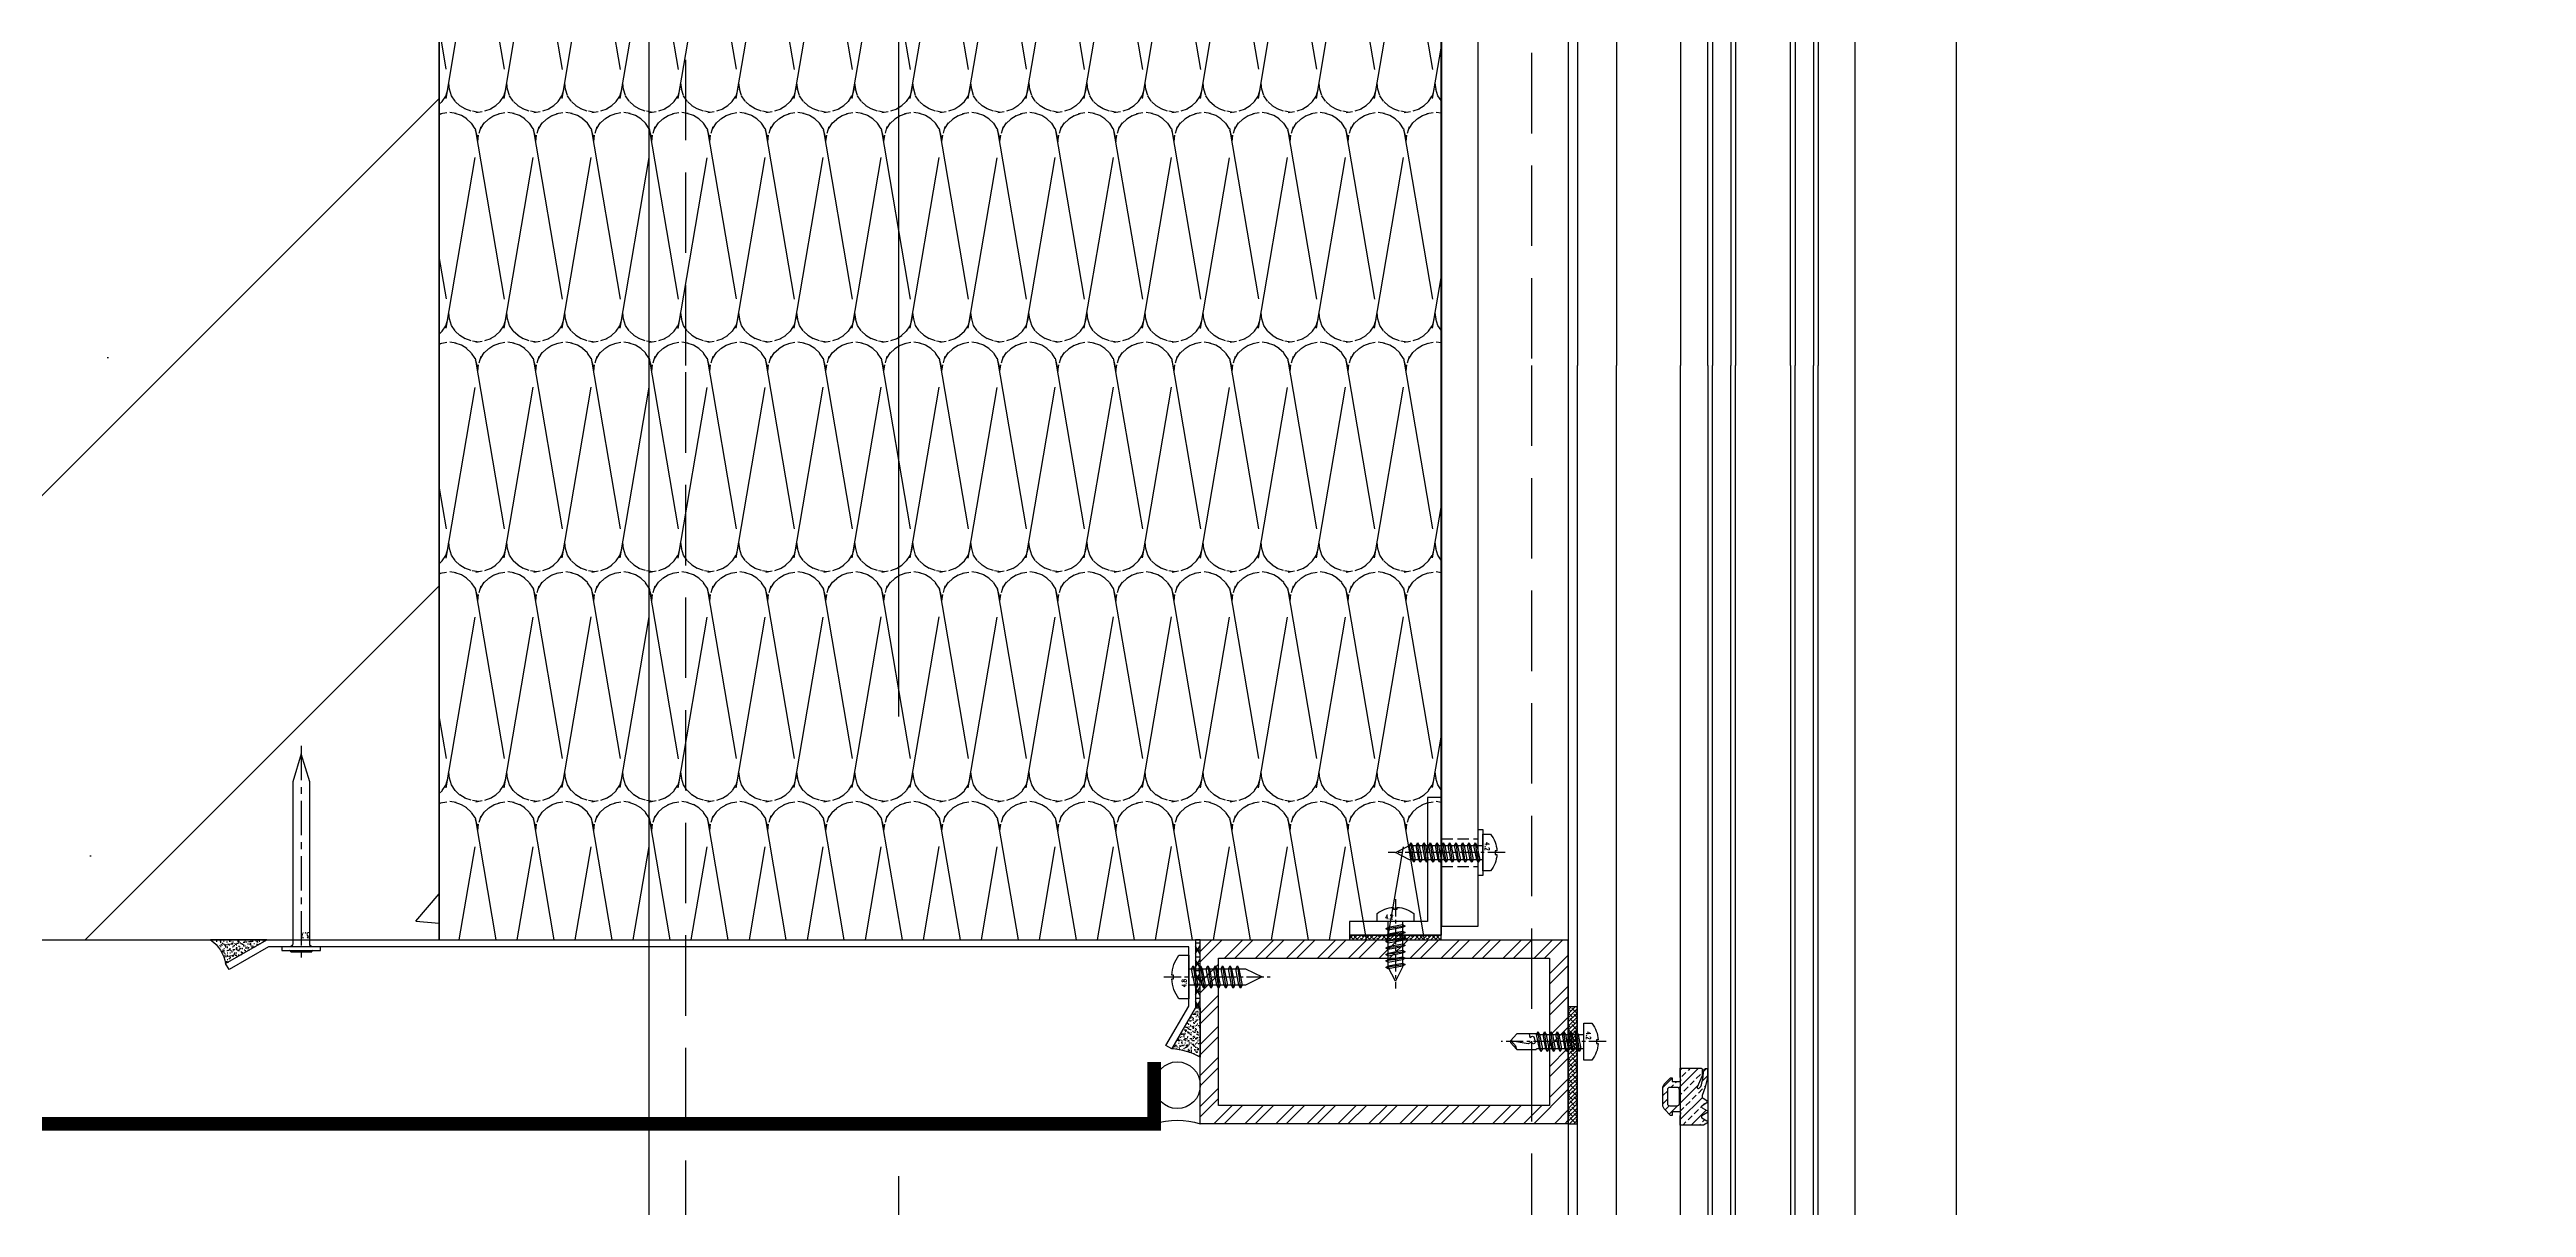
# Model space of a CAD drawing. Extents: x 220580 to 2027826, y -309201 to 71987.
# Drawn here: x 323319 to 323858, y -153588 to -153336 of the extents above; entities that cross this region are included whole.
import ezdxf
from ezdxf.enums import TextEntityAlignment as Align

# ---------------------------------------------------------------- set-up
doc = ezdxf.new("R2010")
doc.units = 0
for name, pattern in [('CENTER', [2, 1.25, -0.25, 0.25, -0.25]), ('ZN-CENTER', [2, 1.25, -0.25, 0.25, -0.25]), ('ZN-DASH', [0.35, 0.25, -0.1])]:
    doc.linetypes.add(name, pattern=pattern)
for name, color, linetype in [('!ZN1-填充-8', 8, 'Continuous'), ('!ZN3-不锈钢板幕墙-7', 7, 'Continuous'), ('!ZN3-其它材质幕墙-60', 60, 'Continuous'), ('!ZN3-玻璃幕墙-4', 4, 'Continuous'), ('!ZN4-辅助材料-1', 1, 'Continuous'), ('!ZN4-配件-11', 11, 'Continuous'), ('!ZN5-钢材投影-40', 40, 'Continuous'), ('!ZN5-铝材投影-112', 112, 'Continuous'), ('!ZN5-铝材断面-6', 6, 'Continuous'), ('!ZN6-虚线-8', 8, 'ZN-DASH'), ('1 轴线 辅助线', 1, 'CENTER'), ('11紧固件', 11, 'Continuous'), ('20剖面图$0$A-SFCE', 30, 'Continuous'), ('20剖面图$0$AS-COLN', 6, 'Continuous'), ('20剖面图$0$PUB_HATCH', 8, 'Continuous'), ('2钢材断面', 2, 'Continuous'), ('A_Hatch', 8, 'Continuous'), ('DIM', 173, 'Continuous'), ('Fill', 8, 'Continuous'), ('pj', 4, 'Continuous'), ('TC', 130, 'Continuous'), ('user', 7, 'Continuous')]:
    doc.layers.add(name, color=color, linetype=linetype)
doc.styles.add('DHTEXT-1', font='ROMANS.shx', dxfattribs={"width": 0.7, "bigfont": 'CHINESE.shx'})
doc.dimstyles.new('ZN200', dxfattribs={"dimscale": 200, "dimtxt": 2.5, "dimasz": 1.5, "dimexe": 1, "dimexo": 2, "dimgap": 0.9, "dimtad": 1, "dimdec": 0, "dimdsep": 46, "dimtxsty": 'DHTEXT-1', "dimblk": 'ARCHTICK', "dimcen": 2.5, "dimclrd": 173, "dimclre": 173, "dimclrt": 7, "dimazin": 2, "dimtfac": 1, "dimtdec": 0, "dimtix": 1, "dimtmove": 2, "dimatfit": 3, "dimfxl": 0, "dimtolj": 1, "dimtzin": 0, "dimarcsym": 0})

# ---------------------------------------------------------------- blocks, each defined once
blk = doc.blocks.new('*U1874')
at = {"layer": '!ZN1-填充-8'}
for p, q in [((-23, 8.000001027903636), (-23.00000000001455, 425.0000000494219)), ((-19.00000102947524, 7.999999998435669), (-19.00000102947524, 424.999999019954)), ((-4.999999091349309, 7.999999998435669), (-4.999999091363861, 424.999999019954)), ((-1.000000120824552, 8.000001027903636), (-1.000000120839104, 425.0000000494219)), ((-23, -8.000001027907274), (-23.00000000001455, -524.9999999505853)), ((-19.00000102947524, -7.999999998435669), (-19.00000102947524, -524.9999989211174)), ((-4.999999091349309, -7.999999998435669), (-4.999999091363861, -524.9999989211174)), ((-1.000000120824552, -8.000001027907274), (-1.000000120839104, -524.9999999505853))]:
    blk.add_line(p, q, dxfattribs=at)
at = {"layer": '!ZN3-玻璃幕墙-4'}
for points in [[(-24.00000000001455, 425.0000000494219), (-24, 9.000001027903636), (-23, 8.000001027903636), (-19, 8.000001027903636), (-18, 9.000001027903636), (-18.00000000001455, 425.0000000494219)], [(-6.000000000014552, 425.0000000494219), (-6, 9.000001027903636), (-5, 8.000001027903636), (-1, 8.000001027903636), (0, 9.000001027903636), (-1.455191522836685e-11, 425.0000000494219)], [(-24.00000000001455, -524.9999999505853), (-24, -9.000001027907274), (-23, -8.000001027907274), (-19, -8.000001027907274), (-18, -9.000001027907274), (-18.00000000001455, -524.9999999505853)], [(-6.000000000014552, -524.9999999505853), (-6, -9.000001027903636), (-5, -8.000001027903636), (-1, -8.000001027903636), (0, -9.000001027903636), (-1.455191522836685e-11, -524.9999999505853)]]:
    blk.add_lwpolyline(points, dxfattribs=at)
at = {"layer": '!ZN5-钢材投影-40', "ltscale": 0.3}
for p, q in [((-254.4017149738647, 425.0000000494219), (-254.4017149738647, -524.9999999505853)), ((-54.39999999999418, 425.0000000494219), (-54.39999999999418, -524.9999999505853))]:
    blk.add_line(p, q, dxfattribs=at)
at = {"layer": '!ZN5-铝材投影-112'}
for p, q in [((-52.40170605068852, 39.99999999995634), (-52.40170605068852, 425.0000000494219)), ((-43.9017349172791, 39.99999999995634), (-43.9017349172791, 425.0000000494219)), ((-30.00001585268183, 39.99999999995634), (-30.00001585268183, 425.0000000494219)), ((7.999997113627614, 425.0000000494219), (7.999997113627614, -524.9999999505853)), ((30.0000000448199, 425.0000000494219), (30.0000000448199, -524.9999999505853)), ((-52.40170605068852, -39.99999999995634), (-52.40170605068852, -524.9999999505853)), ((-43.9017349172791, -39.99999999995634), (-43.9017349172791, -524.9999999505853)), ((-30.00001585268183, -39.99999999995634), (-30.00001585268183, -524.9999999505853))]:
    blk.add_line(p, q, dxfattribs=at)
at = {"layer": '!ZN6-虚线-8', "color": 8, "linetype": 'ZN-DASH', "ltscale": 70}
for p, q in [((-246.4017149738647, -524.9999999505853), (-246.4017149738647, 425.0000000494219)), ((-62.39999999999418, 425.0000000494219), (-62.39999999999418, -524.9999999505853))]:
    blk.add_line(p, q, dxfattribs=at)
blk = doc.blocks.new('6mm-三元乙丙胶条')
at = {"layer": 'TC'}
h = blk.add_hatch(dxfattribs=at)
h.set_pattern_fill('ANSI33', color=256, scale=0.4, angle=-90.00000000000004, style=0)
h.set_pattern_definition([(135.0000000000001, (20798.42023389944, -134095.8060885775), (-1.796051224213831, -1.79605122421383), []), (135.0000000000001, (20798.42023389944, -134094.0100365775), (-1.796051224213831, -1.79605122421383), [1.27, -0.6350000000000003])])
edge = h.paths.add_edge_path()
edge.add_arc((-0.745076895222304, 6.386234905352341), 12.38623490536398, 262.69500523028023, 272.19432173296764, ccw=False)
edge.add_line((-2.319999999599531, -5.8994654143753), (-4.109999979846179, -5.499465415370651))
edge.add_line((-4.109999979846179, -5.499465415370651), (-5.96404643979622, -4.827709463948849))
edge.add_arc((-6.134370825564469, -5.297804777299652), 0.5000000000217216, 70.08359434308407, 149.7886770612677)
edge.add_line((-6.566458514076658, -5.046209408785216), (-7.04074917291291, -5.860752043954562))
edge.add_arc((-7.300001786030069, -5.709794822855877), 0.3000000000165205, 210.0413632733605, 329.7886770638607, ccw=False)
edge.add_line((-7.55970105068991, -5.859982345456955), (-8.177149431314318, -4.79231115913717))
edge.add_arc((-8.393565485203878, -4.917467427976081), 0.2500000000216133, 30.04136327355922, 149.4440354559437)
edge.add_line((-8.60884873609757, -4.790372495364863), (-9.240860070451161, -5.860922295076307))
edge.add_arc((-9.499199971475214, -5.708408375953974), 0.2999999999786183, 210.1243179614262, 329.44403545307654, ccw=False)
edge.add_line((-9.758681517618243, -5.858971742010907), (-10.38901352399261, -4.772654878324829))
edge.add_arc((-10.60524814580688, -4.898124350070254), 0.2500000000224706, 30.12431796436568, 149.9586367271408)
edge.add_line((-10.82166419969871, -4.772968081233556), (-11.45029963756678, -5.859983554459176))
edge.add_arc((-11.70999890221035, -5.709796031883248), 0.2999999999898467, 210.1600616409289, 329.95863672924213, ccw=False)
edge.add_line((-11.9693864696892, -5.860521244874688), (-12.40000000689178, -5.119465414056322))
edge.add_line((-12.40000000689178, -5.119465414056322), (-12.40000000689178, -1.000589691102505e-07))
edge.add_line((-12.40000000689178, -1.000589691e-07), (-10.39999999920837, -1.000589691e-07))
edge.add_line((-10.39999999920837, -1.000589691e-07), (-9.87762080912944, -0.1399230935203377))
edge.add_arc((-9.79999998555727, 0.149861322457539), 0.2999999999927683, 255.0049212649136, 359.9999999993134)
edge.add_line((-9.4999999855645, 0.149861322453944), (-9.4999999855645, 1.750000001251464))
edge.add_line((-9.4999999855645, 1.750000001251464), (-10.29999999445863, 1.750000001251464))
edge.add_line((-10.29999999445863, 1.750000001251464), (-10.29999999445863, 2.050000000948784))
edge.add_line((-10.29999999445863, 2.050000000948784), (-8.869999990565702, 3.480000001203734))
edge.add_line((-8.869999990565702, 3.480000001203734), (-8.269999991171062, 3.74999999985448))
edge.add_line((-8.269999991171062, 3.74999999985448), (-4.119999997783451, 3.74999999985448))
edge.add_line((-4.119999997783451, 3.74999999985448), (-3.509999980451539, 3.459999999904539))
edge.add_line((-3.509999980451539, 3.459999999904539), (-2.099999983329325, 2.050000000948784))
edge.add_line((-2.099999983329325, 2.050000000948784), (-2.099999983329325, 1.750000001251464))
edge.add_line((-2.099999983329325, 1.750000001251464), (-2.899999992223456, 1.750000001251464))
edge.add_line((-2.899999992223456, 1.750000001251464), (-2.899999992223456, 0.1498614225711208))
edge.add_arc((-2.599999992229339, 0.149861422576473), 0.299999999994117, 180.0000000010222, 284.9950787347508)
edge.add_line((-2.522379168658517, -0.1399229934031609), (-1.99999997857958, 0))
edge.add_line((-1.99999997857958, 0), (0, 0))
edge.add_line((0, 0), (0, -4.609465414629084))
edge.add_arc((-0.2000000000116419, -4.609465414629085), 0.2000000000116419, -89.99999999999989, 2.8421709430404007e-13, ccw=False)
edge.add_line((-0.2000000000116415, -4.809465414640727), (-1.606748173886444, -4.809465414611622))
edge.add_arc((-1.606748173887518, -4.309465414737891), 0.4999999998737312, 245.9871411366934, 270.00000000012307, ccw=False)
edge.add_line((-1.81021900352789, -4.766192490089451), (-4.112712766509503, -3.740436975553166))
edge.add_arc((-4.214448181364903, -3.968800513279118), 0.2499999999970247, 65.98714113400072, 228.3664604132158)
edge.add_line((-4.380539141886401, -4.15565284222248), (-3.960000001825392, -4.529465414409059))
edge.add_arc((-0.5656029263480411, 5.15181643489628), 10.25910082569122, 250.6785976544065, 266.6225631868518)
edge.add_line((-1.170000003185123, -5.089465414814184), (-0.6609639512607828, -5.099646135146031))
edge.add_arc((-0.6729615511026317, -5.699526171137601), 0.5999999999860098, -4.085612229769708, 88.8542372456493, ccw=False)
edge.add_line((-0.0744863278232515, -5.742274353600805), (-0.0789891159511171, -5.805313458113233))
edge.add_arc((-0.2784808570646497, -5.791064063953294), 0.200000000016085, 272.19432173134965, 355.9143877690644, ccw=False)
edge = h.paths.add_edge_path(flags=16)
edge.add_arc((-4.699999995762481, 2.24999999962165), 0.5, 0, 90)
edge.add_line((-4.699999995762481, 2.74999999962165), (-7.699999982025473, 2.749999999650754))
edge.add_arc((-7.699999982025743, 2.249999999651025), 0.4999999999997282, 89.99999999996906, 180.0000000000311)
edge.add_line((-8.199999982025473, 2.249999999650754), (-8.199999982025473, 0.6499999998486601))
edge.add_arc((-7.699999982025473, 0.6499999998486596), 0.5, 179.9999999999999, 269.9999999999999)
edge.add_line((-7.699999982025473, 0.1499999998486601), (-4.699999995762481, 0.1499999998486601))
edge.add_arc((-4.699999995762197, 0.6499999998483759), 0.4999999999997158, 269.9999999999674, 360.0000000000326)
edge.add_line((-4.199999995762481, 0.6499999998486601), (-4.199999995762481, 2.24999999962165))
at = {"layer": 'pj'}
blk.add_lwpolyline([(-0.2708231029682793, -5.990917370974784, -0.0414723397604974), (-2.319999999599531, -5.8994654143753), (-4.109999979846179, -5.499465415370651), (-5.96404643979622, -4.827709463948849, 0.3625136257486336), (-6.566458514076658, -5.046209408785216), (-7.04074917291291, -5.860752043954562, -0.5758811350073855), (-7.55970105068991, -5.859982345456955), (-8.177149431314318, -4.79231115913717, 0.5738803703476393), (-8.60884873609757, -4.790372495364863), (-9.240860070451161, -5.860922295076307, -0.5733993053234177), (-9.758681517618243, -5.858971742010907), (-10.38901352399261, -4.772654878324829, 0.5763867767966784), (-10.82166419969871, -4.772968081233556), (-11.45029963756678, -5.859983554459176, -0.5761790205714215), (-11.9693864696892, -5.860521244874688), (-12.40000000689178, -5.119465414056322), (-12.40000000689178, -1.000589691e-07), (-10.39999999920837, -1.000589691e-07), (-9.87762080912944, -0.1399230935203377, 0.4931187311537985), (-9.4999999855645, 0.149861322453944), (-9.4999999855645, 1.750000001251464), (-10.29999999445863, 1.750000001251464), (-10.29999999445863, 2.050000000948784), (-8.869999990565702, 3.480000001203734), (-8.269999991171062, 3.74999999985448), (-4.119999997783451, 3.74999999985448), (-3.509999980451539, 3.459999999904539), (-2.099999983329325, 2.050000000948784), (-2.099999983329325, 1.750000001251464), (-2.899999992223456, 1.750000001251464), (-2.899999992223456, 0.1498614225711208, 0.4931187311501577), (-2.522379168658517, -0.1399229934031609), (-1.99999997857958, 0), (0, 0), (0, -4.609465414629084, -0.4142135623730951), (-0.2000000000116415, -4.809465414640727), (-1.606748173886444, -4.809465414611622, -0.1051609627890827), (-1.81021900352789, -4.766192490089451), (-4.112712766509503, -3.740436975553166, 0.8569471462484527), (-4.380539141886401, -4.15565284222248), (-3.960000001825392, -4.529465414409059, 0.0696811241218355), (-1.170000003185123, -5.089465414814184), (-0.6609639512607828, -5.099646135146031, -0.4293230392878252), (-0.0744863278232515, -5.742274353600805), (-0.0789891159511171, -5.805313458113233, -0.3824632673023371), (-0.2708231015712954, -5.990917407150844)], format="xyb", dxfattribs=at)
blk.add_lwpolyline([(-4.199999995762481, 2.24999999962165, 0.4142135623730951), (-4.699999995762481, 2.74999999962165), (-7.699999982025473, 2.749999999650754, 0.4142135623734122), (-8.199999982025473, 2.249999999650754), (-8.199999982025473, 0.6499999998486601, 0.4142135623730951), (-7.699999982025473, 0.1499999998486601), (-4.699999995762481, 0.1499999998486601, 0.414213562373428), (-4.199999995762481, 0.6499999998486601)], format="xyb", close=True, dxfattribs=at)
blk = doc.blocks.new('20250828110936')
at = {"layer": 'A_Hatch'}
h = blk.add_hatch(dxfattribs=at)
h.set_pattern_fill('ANSI32', color=256)
h.set_pattern_definition([(45, (-80.55500636567012, 0), (-3.367596045400933, 3.367596045400933), []), (45, (-78.3099413656746, 0), (-3.367596045400933, 3.367596045400933), [])])
h.paths.add_polyline_path([(0, 40), (-80, 40), (-80, 0), (0, 0)])
h.paths.add_polyline_path([(-4, 36), (-4, 4), (-76, 4), (-76, 36)], flags=16)
at = {"layer": '2钢材断面'}
for points in [[(-80, 40), (0, 40), (0, 0), (-80, 0)], [(-76, 36), (-4, 36), (-4, 4), (-76, 4)]]:
    blk.add_lwpolyline(points, close=True, dxfattribs=at)
blk = doc.blocks.new('*U285')
at = {"color": 0, "linetype": 'CENTER', "ltscale": 3}
blk.add_line((-4.793777829273322, 2.913225216616411e-13), (18, -6.394884621840901e-15), dxfattribs=at)
at = {"linetype": 'ByBlock', "ltscale": 10}
for p, q in [((0, 1.550000000000024), (10.26653098098048, 1.549999999999775)), ((0.9859588387780631, 2.110000000000021), (1.57904116122194, -2.110000000000007)), ((2.385958838778063, 2.110000000000013), (2.97904116122194, -2.110000000000014)), ((3.785958838778063, 2.110000000000006), (4.37904116122194, -2.110000000000022)), ((5.185958838778062, 2.109999999999999), (5.779041161221939, -2.110000000000029)), ((6.585958838778063, 2.109999999999991), (7.17904116122194, -2.110000000000037)), ((7.985958838778063, 2.109999999999983), (8.57904116122194, -2.110000000000044)), ((9.385958838778063, 2.109999999999975), (9.97904116122194, -2.110000000000052)), ((10.26653098098048, -1.550000000000217), (0, -1.549999999999945))]:
    blk.add_line(p, q, dxfattribs=at)
blk.add_lwpolyline([(-3.087680633323398, 0.4000000000000909, -0.1514667514007003), (-1.723475382979757, 4), (0, 4), (0, -4), (-1.723475382979757, -4, -0.1514667514007005), (-3.087680633323398, -0.4000000000000892), (-2.699999999999932, -0.3999999999999773), (-2.699999999999932, 0.4000000000000341)], format="xyb", close=True, dxfattribs=at)
for points in [[(1.255725010475717, -1.549999999999976), (0.6626426880318403, 1.550000000000018), (0.9859588387779494, 2.109999999999935), (1.309274989524115, 1.550000000000018), (1.902357311968163, -1.549999999999976), (1.57904116122194, -2.10999999999995)], [(2.655725010475717, -1.549999999999983), (2.06264268803184, 1.550000000000011), (2.385958838777949, 2.109999999999928), (2.709274989524115, 1.550000000000011), (3.302357311968163, -1.549999999999983), (2.97904116122194, -2.109999999999957)], [(4.055725010475717, -1.549999999999991), (3.46264268803184, 1.550000000000003), (3.785958838777949, 2.10999999999992), (4.109274989524115, 1.550000000000003), (4.702357311968163, -1.549999999999991), (4.37904116122194, -2.109999999999965)], [(5.455725010475716, -1.549999999999998), (4.86264268803184, 1.549999999999996), (5.185958838777949, 2.109999999999913), (5.509274989524115, 1.549999999999996), (6.102357311968162, -1.549999999999998), (5.779041161221939, -2.109999999999972)], [(6.855725010475717, -1.550000000000006), (6.26264268803184, 1.549999999999988), (6.585958838777949, 2.109999999999905), (6.909274989524115, 1.549999999999988), (7.502357311968162, -1.550000000000006), (7.17904116122194, -2.10999999999998)], [(8.255725010475718, -1.550000000000013), (7.66264268803184, 1.549999999999981), (7.985958838777949, 2.109999999999898), (8.309274989524116, 1.549999999999981), (8.902357311968164, -1.550000000000013), (8.57904116122194, -2.109999999999987)], [(9.655725010475717, -1.550000000000021), (9.06264268803184, 1.549999999999973), (9.385958838777949, 2.10999999999989), (9.709274989524115, 1.549999999999973), (10.30235731196816, -1.550000000000021), (9.97904116122194, -2.109999999999995)]]:
    blk.add_lwpolyline(points, close=True, dxfattribs=at)
for points in [[(10.26653098098048, -1.55, -0.414213562373095), (10.38395522340473, -1.667424242424249), (10.38395522340473, -1.726136363636771), (14.64482176281634, -1.726136363636771), (15.9999999999994, -0.1948217628174002), (15.9999999999994, 0.1948217628174238), (14.6448217628156, 1.726136363637534), (10.38395522340473, 1.726136363637932), (10.38395522340473, 1.667424242424216, -0.414213562373095), (10.26653098098048, 1.549999999999966)], [(11.9208473223949, -1.726136363636771), (11.80430973296651, -0.8890824877731115), (11.41067326572917, -1.132928086946651, -0.5304615897786895), (10.821757728626, -0.8693511515041786), (10.65548024539029, 0.07365531618229441, -0.6513157956771675), (11.14879112615775, 0.4044761775147213), (11.54048701920387, 0.1567861275003797), (12.11053252572676, 0.4912756395922434), (15.9999999999994, -0.1948217628174002, -0.2012259957209903), (14.6448217628156, 1.726136363637534)]]:
    blk.add_lwpolyline(points, format="xyb", dxfattribs=at)
at = {"layer": 'Defpoints', "color": 0, "ltscale": 10, "style": 'DHTEXT-1', "width": 0.7}
blk.add_text('4.2', height=1, rotation=90, dxfattribs=at).set_placement((-0.4943080637851551, -1.360906739296141), align=Align.CENTER)
blk = doc.blocks.new('20250828111521')
at = {"layer": 'Fill', "ltscale": 50}
h = blk.add_hatch(dxfattribs=at)
h.set_pattern_fill('ANSI38', color=256, scale=0.4, style=0)
h.set_pattern_definition([(45, (0, 0), (-0.4490128060534577, 0.4490128060534577), []), (135, (0, 0), (-1.347038418160373, 0.4490128060534578), [1.5875, -0.9525000000000001])])
h.paths.add_polyline_path([(1.998293949305662, 0), (1.998293949305662, 25.45583444154181), (0, 25.45583444154181), (0, 0)])
at = {"layer": '11紧固件', "ltscale": 50}
blk.add_lwpolyline([(1.998293949305662, 0), (1.998293949320214, 25.45583444154181), (1.455191522836685e-11, 25.45583444154181), (0, 0), (1.998293949305662, 0)], dxfattribs=at)
at = {"layer": '!ZN4-配件-11', "color": 1, "rotation": 180}
blk.add_blockref('*U285', (3.49829394929111, 17.85970507280217), dxfattribs=at)
at = {"ltscale": 50}
blk.add_blockref('20250828110936', (0, 3.92901711165905e-10), dxfattribs=at)
at = {"layer": 'user', "ltscale": 4, "rotation": 90.00000000000001}
blk.add_blockref('6mm-三元乙丙胶条', (24.39998731134983, 12.09999676781081), dxfattribs=at)
blk = doc.blocks.new('*U2096')
at = {"color": 0, "linetype": 'CENTER', "ltscale": 3}
blk.add_line((-5.42402482348062, 2.951201566112061e-13), (17.70672576295199, 2.948752353404415e-13), dxfattribs=at)
at = {"linetype": 'ByBlock', "ltscale": 10}
for p, q in [((0, 1.7899998674459), (12.38000001907299, 1.790001397150355)), ((0.980701996714231, 2.400000000000386), (1.655298003285623, -2.399999999999796)), ((2.580701996714217, 2.400000210272508), (3.255298003285609, -2.399999789727674)), ((4.180701996714204, 2.40000042054463), (4.855298003285595, -2.399999579455552)), ((5.780701996714191, 2.400000630816753), (6.455298003285582, -2.399999369183429)), ((7.380701996714176, 2.400000841088874), (8.055298003285568, -2.399999158911307)), ((8.980701996714163, 2.400001051360997), (9.655298003285555, -2.399998948639185)), ((10.58070199671415, 2.400001261633119), (11.25529800328554, -2.399998738367063)), ((12.38000001907299, 1.790001397150355), (16, 1.626980552060786e-06)), ((16, 1.626980552060786e-06), (12.38000001907299, -1.789998580962678)), ((12.38000001907299, -1.789998580962678), (0, -1.790000231097598))]:
    blk.add_line(p, q, dxfattribs=at)
blk.add_lwpolyline([(-3.299999999999955, 0.4000000000003876), (-3.689993742175107, 0.3999999999999488, -0.1474780726293994), (-2.137196594791703, 4.750000000000297), (0, 4.750000000000293), (0, -4.749999999999703), (-2.137196594791703, -4.749999999999703, -0.1474780726293994), (-3.689993742175107, -0.3999999999993538), (-3.299999999999955, -0.3999999999995669)], format="xyb", close=True, dxfattribs=at)
for points in [[(1.303114339079855, -1.789999999999669), (0.6285183325084631, 1.790000000000258), (0.980701996714231, 2.400000000000158), (1.332885660919771, 1.790000000000258), (2.00748166749139, -1.789999999999669), (1.655298003285623, -2.399999999999796)], [(2.903114339079841, -1.789999789727547), (2.228518332508449, 1.790000210272381), (2.580701996714217, 2.400000210272281), (2.932885660919758, 1.790000210272381), (3.607481667491377, -1.789999789727547), (3.255298003285609, -2.399999789727674)], [(4.503114339079827, -1.789999579455424), (3.828518332508436, 1.790000420544503), (4.180701996714204, 2.400000420544403), (4.532885660919744, 1.790000420544503), (5.207481667491363, -1.789999579455424), (4.855298003285595, -2.399999579455552)], [(6.103114339079815, -1.789999369183302), (5.428518332508423, 1.790000630816625), (5.780701996714191, 2.400000630816525), (6.132885660919731, 1.790000630816625), (6.80748166749135, -1.789999369183302), (6.455298003285582, -2.399999369183429)], [(7.7031143390798, -1.78999915891118), (7.028518332508408, 1.790000841088747), (7.380701996714176, 2.400000841088647), (7.732885660919717, 1.790000841088747), (8.407481667491336, -1.78999915891118), (8.055298003285568, -2.399999158911307)], [(9.303114339079787, -1.789998948639058), (8.628518332508396, 1.79000105136087), (8.980701996714163, 2.400001051360769), (9.332885660919704, 1.79000105136087), (10.00748166749132, -1.789998948639058), (9.655298003285555, -2.399998948639185)], [(10.90311433907977, -1.789998738366936), (10.22851833250838, 1.790001261632992), (10.58070199671415, 2.400001261632892), (10.93288566091969, 1.790001261632992), (11.60748166749131, -1.789998738366936), (11.25529800328554, -2.399998738367063)]]:
    blk.add_lwpolyline(points, close=True, dxfattribs=at)
at = {"layer": 'Defpoints', "color": 0, "ltscale": 10, "style": 'DHTEXT-1', "width": 0.7}
blk.add_text('4.8', height=1, rotation=90, dxfattribs=at).set_placement((-0.4943080637851551, -1.360906739296144), align=Align.CENTER)
blk = doc.blocks.new('*U1916')
at = {"color": 0, "linetype": 'ZN-CENTER', "ltscale": 6}
blk.add_line((43.75691669705304, 4.925789506012574e-14), (-2.334210881697629, 5.329070518200751e-14), dxfattribs=at)
at = {"linetype": 'ByBlock', "ltscale": 10}
for p, q in [((-1.099999999999767, 2.281819537641123), (-1.099999999999767, -2.281819537642608)), ((-0.9499999999997897, 2.326965969312877), (-0.9499999999997897, -2.326965969314362)), ((-0.7999999999997556, 4.200000000000042), (-0.7999999999997556, -4.20000000000147)), ((-1.335820343228988e-12, 4.200000000000042), (-0.7999999999997556, 4.200000000000042)), ((1.335820343228988e-12, -4.199999999999935), (-1.335820343228988e-12, 4.200000000000042)), ((-0.7999999999997556, -4.20000000000147), (1.335820343228988e-12, -4.199999999999935))]:
    blk.add_line(p, q, dxfattribs=at)
blk.add_lwpolyline([(0, -2.522000000000165, -0.414213562373095), (0.6719999999999402, -1.849999999999969), (35.87027027027045, -1.849999999999973), (42, 4.925789506012574e-14), (35.87027027027045, 1.850000000000072), (0.6719999999999402, 1.850000000000076, -0.414213562373095), (0, 2.521999999999476)], format="xyb", dxfattribs=at)
for centre, start, end in [((-1.117211323007012, 2.610766877386478), 272.9951230191359, 344.3665125859252), ((-1.117211323007012, -2.610766877387963), 15.63348741407401, 87.00487698086415)]:
    blk.add_arc(centre, 0.329397301089755, start, end, dxfattribs=at)
at = {"layer": 'Defpoints', "color": 0, "ltscale": 10, "style": 'DHTEXT-1', "width": 0.7}
blk.add_text('3.7', height=1.125, rotation=90, dxfattribs=at).set_placement((3.092591720855712, -0.9336714974895588), align=Align.CENTER)
blk = doc.blocks.new('室内胶缝示意')
at = {"ltscale": 0.1}
blk.add_arc((-4.999999999869033, 15.57612454575161), 16.35896255462005, 252.2031562995401, 287.7968437004599, dxfattribs=at)
at = {"ltscale": 0.1, "extrusion": (0, 0, -1)}
blk.add_ellipse((-4.990384680597344, -8.375798344054544), major_axis=(-3.911665190393874e-10, 5.092968818538793), ratio=0.981745653301395, dxfattribs=at)
blk = doc.blocks.new('*U2091')
at = {"color": 0, "linetype": 'CENTER', "ltscale": 3}
blk.add_line((-4.851510917911964, 2.913225216616411e-13), (14.54315256367451, -8.526512829121202e-15), dxfattribs=at)
at = {"linetype": 'ByBlock', "ltscale": 10}
for p, q in [((0, 1.550000000000024), (9.895000016689004, 1.549999999999739)), ((0.9859588387780631, 2.110000000000021), (1.57904116122194, -2.110000000000007)), ((2.385958838778063, 2.109999999999977), (2.97904116122194, -2.110000000000051)), ((3.785958838778063, 2.109999999999933), (4.37904116122194, -2.110000000000094)), ((5.185958838778062, 2.109999999999889), (5.779041161221939, -2.110000000000138)), ((6.585958838778063, 2.109999999999845), (7.17904116122194, -2.110000000000182)), ((7.985958838778063, 2.109999999999801), (8.57904116122194, -2.110000000000226)), ((9.385958838778063, 2.109999999999757), (9.97904116122194, -2.11000000000027)), ((9.895000016689004, 1.549999999999739), (13, -2.927436071331612e-13)), ((9.895000016689004, -1.550000000000255), (0, -1.549999999999945)), ((13, -2.927436071331612e-13), (9.895000016689004, -1.550000000000255))]:
    blk.add_line(p, q, dxfattribs=at)
blk.add_lwpolyline([(-3.087680633323398, 0.4000000000000909, -0.1514667514007003), (-1.723475382979757, 4), (0, 4), (0, -4), (-1.723475382979757, -4, -0.1514667514007005), (-3.087680633323398, -0.4000000000000892), (-2.699999999999932, -0.3999999999999773), (-2.699999999999932, 0.4000000000000341)], format="xyb", close=True, dxfattribs=at)
for points in [[(1.255725010475717, -1.549999999999976), (0.6626426880318403, 1.550000000000018), (0.9859588387779494, 2.109999999999935), (1.309274989524115, 1.550000000000018), (1.902357311968163, -1.549999999999976), (1.57904116122194, -2.10999999999995)], [(2.655725010475717, -1.55000000000002), (2.06264268803184, 1.549999999999975), (2.385958838777949, 2.109999999999892), (2.709274989524115, 1.549999999999975), (3.302357311968163, -1.55000000000002), (2.97904116122194, -2.109999999999994)], [(4.055725010475717, -1.550000000000064), (3.46264268803184, 1.549999999999931), (3.785958838777949, 2.109999999999848), (4.109274989524115, 1.549999999999931), (4.702357311968163, -1.550000000000064), (4.37904116122194, -2.110000000000038)], [(5.455725010475716, -1.550000000000108), (4.86264268803184, 1.549999999999887), (5.185958838777949, 2.109999999999804), (5.509274989524115, 1.549999999999887), (6.102357311968162, -1.550000000000108), (5.779041161221939, -2.110000000000082)], [(6.855725010475717, -1.550000000000152), (6.26264268803184, 1.549999999999843), (6.585958838777949, 2.10999999999976), (6.909274989524115, 1.549999999999843), (7.502357311968162, -1.550000000000152), (7.17904116122194, -2.110000000000126)], [(8.255725010475718, -1.550000000000196), (7.66264268803184, 1.549999999999799), (7.985958838777949, 2.109999999999716), (8.309274989524116, 1.549999999999799), (8.902357311968164, -1.550000000000196), (8.57904116122194, -2.11000000000017)], [(9.655725010475717, -1.55000000000024), (9.06264268803184, 1.549999999999755), (9.385958838777949, 2.109999999999672), (9.709274989524115, 1.549999999999755), (10.30235731196816, -1.55000000000024), (9.97904116122194, -2.110000000000213)]]:
    blk.add_lwpolyline(points, close=True, dxfattribs=at)
at = {"layer": 'Defpoints', "color": 0, "ltscale": 10, "style": 'DHTEXT-1', "width": 0.7}
blk.add_text('4.2', height=1, rotation=90, dxfattribs=at).set_placement((-0.4943080637851551, -1.360906739295894), align=Align.CENTER)
blk = doc.blocks.new('*U2090')
at = {"color": 0, "linetype": 'CENTER', "ltscale": 3}
blk.add_line((-4.851510917911964, 2.913225216616411e-13), (20.54315256367451, -4.2632564145606e-15), dxfattribs=at)
at = {"linetype": 'ByBlock', "ltscale": 10}
for p, q in [((0, 1.550000000000024), (15.895000016689, 1.549999999999744)), ((0.9859588387780631, 2.110000000000021), (1.57904116122194, -2.110000000000007)), ((2.385958838778063, 2.109999999999994), (2.97904116122194, -2.110000000000034)), ((3.785958838778063, 2.109999999999967), (4.37904116122194, -2.110000000000061)), ((5.185958838778062, 2.10999999999994), (5.779041161221939, -2.110000000000087)), ((6.585958838778063, 2.109999999999913), (7.17904116122194, -2.110000000000114)), ((7.985958838778063, 2.109999999999886), (8.57904116122194, -2.110000000000142)), ((9.385958838778063, 2.109999999999859), (9.97904116122194, -2.110000000000168)), ((10.78595883877806, 2.109999999999832), (11.37904116122194, -2.110000000000196)), ((12.18595883877806, 2.109999999999805), (12.77904116122194, -2.110000000000222)), ((13.58595883877806, 2.109999999999778), (14.17904116122194, -2.110000000000249)), ((14.98595883877806, 2.109999999999751), (15.57904116122194, -2.110000000000277)), ((15.895000016689, 1.549999999999744), (19, -2.884803507186006e-13)), ((15.895000016689, -1.550000000000251), (0, -1.549999999999945)), ((19, -2.884803507186006e-13), (15.895000016689, -1.550000000000251))]:
    blk.add_line(p, q, dxfattribs=at)
blk.add_lwpolyline([(-3.087680633323398, 0.4000000000000909, -0.1514667514007003), (-1.723475382979757, 4), (0, 4), (0, -4), (-1.723475382979757, -4, -0.1514667514007005), (-3.087680633323398, -0.4000000000000892), (-2.699999999999932, -0.3999999999999773), (-2.699999999999932, 0.4000000000000341)], format="xyb", close=True, dxfattribs=at)
for points in [[(1.255725010475717, -1.549999999999976), (0.6626426880318403, 1.550000000000018), (0.9859588387779494, 2.109999999999935), (1.309274989524115, 1.550000000000018), (1.902357311968163, -1.549999999999976), (1.57904116122194, -2.10999999999995)], [(2.655725010475717, -1.550000000000003), (2.06264268803184, 1.549999999999991), (2.385958838777949, 2.109999999999908), (2.709274989524115, 1.549999999999991), (3.302357311968163, -1.550000000000003), (2.97904116122194, -2.109999999999977)], [(4.055725010475717, -1.55000000000003), (3.46264268803184, 1.549999999999965), (3.785958838777949, 2.109999999999881), (4.109274989524115, 1.549999999999965), (4.702357311968163, -1.55000000000003), (4.37904116122194, -2.110000000000004)], [(5.455725010475716, -1.550000000000057), (4.86264268803184, 1.549999999999937), (5.185958838777949, 2.109999999999855), (5.509274989524115, 1.549999999999937), (6.102357311968162, -1.550000000000057), (5.779041161221939, -2.110000000000031)], [(6.855725010475717, -1.550000000000084), (6.26264268803184, 1.549999999999911), (6.585958838777949, 2.109999999999828), (6.909274989524115, 1.549999999999911), (7.502357311968162, -1.550000000000084), (7.17904116122194, -2.110000000000058)], [(8.255725010475718, -1.550000000000111), (7.66264268803184, 1.549999999999883), (7.985958838777949, 2.1099999999998), (8.309274989524116, 1.549999999999883), (8.902357311968164, -1.550000000000111), (8.57904116122194, -2.110000000000085)], [(9.655725010475717, -1.550000000000138), (9.06264268803184, 1.549999999999857), (9.385958838777949, 2.109999999999774), (9.709274989524115, 1.549999999999857), (10.30235731196816, -1.550000000000138), (9.97904116122194, -2.110000000000111)], [(11.05572501047572, -1.550000000000165), (10.46264268803184, 1.54999999999983), (10.78595883877795, 2.109999999999746), (11.10927498952411, 1.54999999999983), (11.70235731196816, -1.550000000000165), (11.37904116122194, -2.110000000000139)], [(12.45572501047572, -1.550000000000192), (11.86264268803184, 1.549999999999803), (12.18595883877795, 2.10999999999972), (12.50927498952412, 1.549999999999803), (13.10235731196816, -1.550000000000192), (12.77904116122194, -2.110000000000166)], [(13.85572501047572, -1.550000000000219), (13.26264268803184, 1.549999999999776), (13.58595883877795, 2.109999999999693), (13.90927498952411, 1.549999999999776), (14.50235731196816, -1.550000000000219), (14.17904116122194, -2.110000000000193)], [(15.25572501047572, -1.550000000000246), (14.66264268803184, 1.549999999999749), (14.98595883877795, 2.109999999999665), (15.30927498952412, 1.549999999999749), (15.90235731196816, -1.550000000000246), (15.57904116122194, -2.11000000000022)]]:
    blk.add_lwpolyline(points, close=True, dxfattribs=at)
at = {"layer": 'Defpoints', "color": 0, "ltscale": 10, "style": 'DHTEXT-1', "width": 0.7}
blk.add_text('4.2', height=1, rotation=90, dxfattribs=at).set_placement((-0.4943080637851551, -1.360906739295894), align=Align.CENTER)
blk = doc.blocks.new('*U2087')
at = {"linetype": 'ByBlock', "ltscale": 10}
blk.add_lwpolyline([(0, -5), (1, -5), (1, 5), (0, 5)], close=True, dxfattribs=at)
blk = doc.blocks.new('20250828170426')
at = {"layer": '!ZN1-填充-8', "ltscale": 20}
h = blk.add_hatch(dxfattribs=at)
h.set_pattern_fill('防火棉', color=256, scale=0.505)
h.set_pattern_definition([(99.64827059999992, (-236.312501373759, 11806.42660065053), (-25.2499998337009, 149.9540095495376), [37.66422239299978, -2598.831302999986]), (97.19770699999998, (-230.0000018787687, 11843.55806965753), (-12.6249998885987, 49.98466956140777), [1.43947691165, -99.32390499999998]), (106.418857, (-230.1803589927731, 11844.98620309256), (-75.7499963823328, 249.9233503514598), [1.4888471307, -311.16904665]), (123.292959, (-230.6011923092883, 11846.41433652755), (-63.12499811428338, 99.96934030710104), [1.423791177349992, -297.572355949998]), (137.02891, (-231.3827399547445, 11847.60444770654), (-50.49999978327227, 49.98466982494914), [1.3967841763, -291.92789015]), (147.989097, (-232.4047637522453, 11848.55653668006), (-164.1249984290412, 99.9693411803067), [1.3470907623, -281.54196925]), (161.002609, (-233.5470256762928, 11849.27060339757), (-138.8749994184182, 49.98467020773887), [1.4623894737, -305.63939765]), (170.23292, (-234.9297637522686, 11849.74664785905), (-277.7499989489697, 49.98467209331709), [1.403074915849992, -293.2426525999981]), (9.76707954, (-237.6952398538124, 11849.74664785905), (277.7499993494156, 49.98466986837402), [1.40307491585, -293.2426526]), (18.9973908, (-239.0779778287979, 11849.27060339757), (138.8749995928976, 49.9846697229737), [1.462389473699992, -305.639397649998]), (32.01090240000001, (-240.2202398537775, 11848.55653668006), (164.124999467887, 99.96933947444012), [1.3470907623, -281.54196925]), (42.9710899, (-241.2422633987735, 11847.60444770654), (50.49999987051199, 49.98466973680999), [1.3967841763, -291.92789015]), (56.70704010000001, (-242.0238109937636, 11846.41433652755), (63.12499965504991, 99.96933933494022), [1.42379117735, -297.57235595]), (73.5811422, (-242.4446446637739, 11844.98620309256), (75.74999985254482, 249.9233492995), [1.4888471307, -311.16904665]), (82.80229290000001, (-242.625001373759, 11843.55806965753), (12.62499977543023, 49.98466956468227), [1.43947691165, -99.323905]), (80.35172929999999, (-236.312501373759, 11806.42660065053), (25.25000007550582, 149.9540095088535), [37.66422239299975, -2598.831302999984]), (9.76707954, (-242.625001373759, 11800.00000024354), (277.7499993494156, 49.98466986837402), [1.40307491585, -293.2426526]), (18.9973908, (-241.2422633987735, 11800.23802247935), (151.4999995843212, 49.984669720361), [1.462389473699992, -305.639397649998]), (32.01090240000001, (-239.859525423788, 11800.71406695602), (75.74999977160518, 49.9846697519425), [1.3470907623, -281.54196925]), (42.9710899, (-238.7172633988084, 11801.42813366844), (50.49999987051199, 49.98466973680999), [1.3967841763, -291.92789015]), (56.70704010000001, (-237.6952398538124, 11802.38022261672), (100.9999996005308, 149.9540092590557), [1.42379117735, -297.57235595]), (73.5811422, (-236.9136922587641, 11803.57033380581), (12.62499990810302, 49.98466961827754), [1.4888471307, -311.16904665]), (82.80229290000001, (-236.4928585888119, 11804.9984672307), (12.62499977543023, 49.98466956468227), [1.43947691165, -99.323905]), (97.19770699999998, (-236.1321446637739, 11804.9984672307), (-12.6249998885987, 49.98466956140777), [1.43947691165, -99.32390499999998]), (106.418857, (-235.7113109937636, 11803.57033380581), (-12.62499922956163, 49.98466978884611), [1.4888471307, -311.16904665]), (123.292959, (-234.9297637522686, 11802.38022261672), (-100.9999972746069, 149.9540108261556), [1.423791177349992, -297.572355949998]), (137.02891, (-233.9077399547677, 11801.42813366844), (-164.1249992562797, 149.954009434235), [1.3967841763, -291.92789015]), (147.989097, (-232.7654780307785, 11800.71406695602), (-75.74999925619764, 49.98467053234825), [1.3470907623, -281.54196925]), (161.002609, (-231.3827399547445, 11800.23802247935), (-151.4999994098418, 49.98467024919572), [1.4623894737, -305.63939765]), (170.23292, (-230.0000018787687, 11800.00000024354), (-277.7499989489697, 49.98467209331709), [1.403074915849992, -293.2426525999981])])
h.paths.add_polyline_path([(-499.999985079281, 11800.00000024354), (-282.0000018913415, 11800.00000024354), (-282.0000018913415, 12000.00000024357), (-499.999985079281, 12000.00000024357)])
at = {"layer": '!ZN1-填充-8'}
h = blk.add_hatch(dxfattribs=at)
h.set_pattern_fill('AR-SAND', color=256, scale=0.5, style=0)
h.set_pattern_definition([(37.50000000000001, (-529.9998921025544, 11800.00000024168), (-0.03149667905480408, 0.9634118845065793), [0, -0.76, 0, -0.85, 0, -0.8125]), (7.499999999999999, (-529.9998921025544, 11800.00000024168), (0.8848883526338636, 1.41107303261487), [0, -0.41, 0, -0.685, 0, -0.2625]), (327.5, (-530.6148921025451, 11800.00000024168), (1.557070930875748, 0.002829526768482249), [0, -0.25, 0, -0.9, 0, -1.175]), (317.5, (-530.6148921025451, 11800.00000024168), (1.503063302286147, 0.4388377824671246), [0, -0.125, 0, -0.59, 0, -0.675])])
edge = h.paths.add_edge_path()
edge.add_line((-548.7470042796922, 11800.00000024168), (-537.4999020865362, 11800.00000024166))
edge.add_line((-537.4999020865653, 11800.00000024168), (-546.4386170935031, 11794.8392307262))
edge.add_ellipse((-556.6690367721603, 11793.35986355506), major_axis=(-7.309241206491246, 7.309241206491248), ratio=0.9999999999978988, start_angle=233.2282055617725, end_angle=264.9692674028663)
at = {"layer": '!ZN1-填充-8', "ltscale": 0.1}
h = blk.add_hatch(dxfattribs=at)
h.set_pattern_fill('NET3', color=256, scale=3, style=0)
h.set_pattern_definition([(7.016477563892661e-15, (-334.4000018913066, 11785.00000081843), (0, 1.5), []), (59.99999999999999, (-334.4000018913066, 11785.00000081843), (-1.299038105676658, 0.7500000000000002), []), (120, (-334.4000018913066, 11785.00000081843), (-1.299038105676658, -0.7499999999999997), [])])
h.paths.add_polyline_path([(-335.4000018913648, 11785.20649710664), (-334.4000018913648, 11785.20649710664), (-334.4000018913066, 11800.00000024168), (-335.4000018913066, 11800.00000024168)])
at = {"layer": '!ZN1-填充-8'}
h = blk.add_hatch(dxfattribs=at)
h.set_pattern_fill('AR-SAND', color=256, scale=0.5, style=0)
h.set_pattern_definition([(37.50000000000001, (-460.4001147754607, 11807.70649653109), (-0.03149667905480408, 0.9634118845065793), [0, -0.76, 0, -0.85, 0, -0.8125]), (7.499999999999999, (-460.4001147754607, 11807.70649653109), (0.8848883526338636, 1.41107303261487), [0, -0.41, 0, -0.685, 0, -0.2625]), (327.5, (-461.0151147754514, 11807.70649653109), (1.557070930875748, 0.002829526768482249), [0, -0.25, 0, -0.9, 0, -1.175]), (317.5, (-461.0151147754514, 11807.70649653109), (1.503063302286147, 0.4388377824671246), [0, -0.125, 0, -0.59, 0, -0.675])])
edge = h.paths.add_edge_path()
edge.add_arc((-341.3466135401977, 11761.90998166206), 14.3792900125779, 61.11204188657354, 86.8671693198166)
edge.add_line((-340.5607714068028, 11776.26778209972), (-335.4000018913357, 11785.20649710666))
edge.add_line((-335.4000018913648, 11785.20649710664), (-335.4000018913648, 11785.52803613755))
edge.add_line((-335.4000018913648, 11785.52803613755), (-334.4000018913794, 11785.52803613755))
edge.add_line((-334.4000018913648, 11785.52803613755), (-334.4000018913648, 11774.50000024289))
at = {"layer": '20剖面图$0$PUB_HATCH'}
h = blk.add_hatch(dxfattribs=at)
h.set_pattern_fill('钢筋混凝土', color=256, scale=30, style=0)
h.set_pattern_definition([(45, (1530822.114280318, -568207.4520265325), (-53.03300858899107, 53.03300858899107), []), (49.99999999999999, (1530822.114280318, -568207.4520265325), (215.178054780226, -18.82564049477853), [22.5, -247.5]), (355, (1530822.114280318, -568207.4520265325), (-41.6254000839, 225.6576401100035), [18, -198]), (100.4514, (1530840.045784318, -568209.0208285325), (173.5528145142065, 206.8318626182861), [19.122057, -210.3426336]), (46.18420000000001, (1530822.114280318, -568147.4520265325), (320.1723145876933, -49.65570429870542), [33.75, -371.25]), (96.6356, (1530848.795303818, -568151.5900186324), (280.398811664611, 292.2353612701325), [28.6830864, -315.5139]), (351.1842, (1530822.114280318, -568147.4520265325), (280.3985835400882, 292.2355802775974), [27, -297]), (21, (1530852.114280318, -568162.4520265325), (179.0721156355385, -120.7856671996016), [22.5, -247.5]), (326.0000000000001, (1530852.114280318, -568162.4520265325), (72.99459957647451, 217.5450135140559), [18, -198]), (71.4514, (1530867.036950218, -568172.5175083324), (252.066788574447, 96.75914901298572), [19.122057, -210.3426336]), (37.50000000000001, (1530822.114280318, -568207.4520265325), (3.647956595187201, 99.86815614939344), [0, -195.6, 0, -201, 0, -198.75]), (7.499999999999999, (1530822.114280318, -568207.4520265325), (78.92086123264458, 118.3235135647081), [0, -114.6, 0, -191.1, 0, -75.75]), (327.5, (1530755.214280318, -568207.4520265325), (160.1467308517227, -6.766461520313927), [0, -75, 0, -234, 0, -310.5]), (317.5, (1530725.214280318, -568207.4520265325), (174.9558508027159, 30.03149469969532), [0, -97.5, 0, -155.4, 0, -220.5])])
h.paths.add_polyline_path([(-799.9999850813765, 11800.00000024168), (-499.999985079281, 11800.00000024168), (-499.9999850301538, 12549.9999965796), (-799.9999850301538, 12549.9999965796)])
at = {"layer": 'Fill', "ltscale": 50}
h = blk.add_hatch(dxfattribs=at)
h.set_pattern_fill('ANSI38', color=256, scale=0.4, style=0)
h.set_pattern_definition([(45, (-301.9367708786158, 11800.00000024354), (-0.4490128060534577, 0.4490128060534577), []), (135, (-301.9367708786158, 11800.00000024354), (-1.347038418160373, 0.4490128060534578), [1.5875, -0.9525000000000001])])
h.paths.add_polyline_path([(-301.9367708786158, 11801.00000024354), (-301.9367708786158, 11800.00000024354), (-282.00178842881, 11800.00000024354), (-282.00178842881, 11801.00000024354)])
at = {"layer": '!ZN1-填充-8'}
blk.add_lwpolyline([(-499.999985079281, 11800.00000024354), (-282.0000018913415, 11800.00000024354), (-282.0000018913415, 12000.00000024357), (-499.999985079281, 12000.00000024357)], close=True, dxfattribs=at)
at = {"layer": '!ZN3-不锈钢板幕墙-7', "ltscale": 4}
blk.add_lwpolyline([(-501.499985079281, 11798.50000024354), (-501.499985079281, 11798.50000024168), (-537.0979782978538, 11798.50000024168), (-545.6886170934886, 11793.54019262054), (-546.4386170934886, 11794.83923072621), (-537.4999020865653, 11800.00000024168), (-499.999985079281, 11800.00000024168), (-499.999985079281, 11800.00000024354), (-335.4000018913066, 11800.0000002429), (-335.4000018913648, 11785.20649710664), (-340.5607714068028, 11776.26778209972), (-341.8598095125053, 11777.01778209972), (-336.9000018913648, 11785.6084208953), (-336.9000018913066, 11798.5000002429)], close=True, dxfattribs=at)
at = {"layer": '!ZN3-其它材质幕墙-60', "ltscale": 20}
blk.add_lwpolyline([(-281.9367708786158, 12307.15755868395), (-281.9367708786158, 11803.00000024354), (-273.9367708786158, 11803.00000024354), (-273.9367708786158, 12307.15755868395)], dxfattribs=at)
at = {"layer": '!ZN4-辅助材料-1', "ltscale": 4}
for points in [[(-546.4386170934886, 11794.83923072621), (-537.4999020865653, 11800.00000024168), (-537.4999020865653, 11800.00000024168), (-549.7063989503076, 11800.00000024168, -0.1983726770642686), (-546.4386170934886, 11794.83923072618)], [(-340.5607714068028, 11776.26778209972), (-335.4000018913648, 11785.20649710664), (-334.4000018913648, 11785.20649710664), (-334.4000018913066, 11774.50000024287, 0.1128534114984326), (-340.5607714068028, 11776.26778209972)]]:
    blk.add_lwpolyline(points, format="xyb", dxfattribs=at)
blk.add_lwpolyline([(-335.4000018913648, 11785.20649710664), (-334.4000018913648, 11785.20649710664), (-334.4000018913066, 11800.00000024168), (-335.4000018913066, 11800.00000024168)], close=True, dxfattribs=at)
at = {"layer": '!ZN5-铝材投影-112'}
blk.add_lwpolyline([(-281.9367708786158, 11801.00000024354), (-281.9367708786158, 11831.00000024354), (-284.9367708786158, 11831.00000024354), (-284.9367708786158, 11804.00000024354), (-301.9367708786158, 11804.00000024354), (-301.9367708786158, 11801.00000024354)], close=True, dxfattribs=at)
at = {"layer": '!ZN6-虚线-8', "color": 8, "linetype": 'ZN-DASH', "ltscale": 10}
for p, q in [((-281.9367708786158, 11822.00000024354), (-273.9367708786158, 11822.00000024354)), ((-281.9367708786158, 11816.00000024354), (-273.9367708786158, 11816.00000024354))]:
    blk.add_line(p, q, dxfattribs=at)
at = {"color": 4, "linetype": 'ZN-DASH', "ltscale": 30, "const_width": 3}
blk.add_lwpolyline([(-344.4000018910156, 11773.46876719809), (-344.4000018910156, 11760.00000003551), (-1926.314065458952, 11760.00000003551)], dxfattribs=at)
at = {"layer": '11紧固件', "ltscale": 50}
blk.add_lwpolyline([(-301.9367708786158, 11801.00000024354), (-301.9367708786158, 11800.00000024354), (-282.00178842881, 11800.00000024354), (-282.00178842881, 11801.00000024354), (-301.9367708786158, 11801.00000024354)], dxfattribs=at)
at = {"layer": '20剖面图$0$AS-COLN'}
for p, q in [((-499.999985079281, 11800.00000024168), (-499.9999850301538, 12549.9999965796)), ((-799.9999850813765, 11800.00000024168), (-499.999985079281, 11800.00000024168))]:
    blk.add_line(p, q, dxfattribs=at)
at = {"layer": '!ZN4-配件-11', "color": 1}
for name, p, rotation in [('*U1916', (-529.999985079281, 11798.50000024168), 90), ('*U2090', (-272.9367708786158, 11819.00000024354), 180), ('*U2091', (-291.9367708786158, 11804.00000024354), 270)]:
    blk.add_blockref(name, p, dxfattribs=dict(at, rotation=rotation))
at = {"layer": '!ZN4-配件-11', "extrusion": (0, 0, -1), "zscale": -1, "rotation": 180}
blk.add_blockref('*U2087', (273.9367708786158, 11819.00000024354), dxfattribs=at)
at = {"layer": '!ZN4-配件-11', "color": 1}
blk.add_blockref('*U2096', (-336.9000018913066, 11791.93226182996), dxfattribs=at)
at = {"layer": '!ZN5-铝材断面-6', "ltscale": 50}
blk.add_blockref('20250828111521', (-254.4000018913066, 11760.0000002413), dxfattribs=at)
at = {"ltscale": 50}
for p in [(-199.9367708786158, 12449.99999991152), (-199.9367708786158, 11499.99999991164)]:
    blk.add_blockref('*U1874', p, dxfattribs=at)
at = {"xscale": -1, "rotation": 180}
blk.add_blockref('室内胶缝示意', (-334.4000018912484, 11760.00000024168), dxfattribs=at)
blk = doc.blocks.new('_ArchTick')
at = {"color": 0, "linetype": 'ByBlock', "const_width": 0.4}
blk.add_lwpolyline([(-0.5, -0.5), (0.5, 0.5)], dxfattribs=at)
blk = doc.blocks.new('*D871')
at = {"layer": 'Defpoints', "color": 0, "ltscale": 2, "transparency": 16777216}
for p in [(323604.4539331027, -152879.3509702702), (325165.5943516167, -152879.3509702702), (323604.4539331027, -153829.3509702701)]:
    blk.add_point(p, dxfattribs=at)
at = {"layer": 'DIM', "color": 173, "linetype": 'ByBlock', "lineweight": -2, "ltscale": 2, "transparency": 16777216}
for p, q in [((325165.5943516167, -152879.3509702702), (325165.5943516167, -152579.3509702702)), ((324004.4539331027, -152879.3509702702), (325365.5943516167, -152879.3509702702)), ((325165.5943516167, -153829.3509702701), (325165.5943516167, -152879.3509702702)), ((324004.4539331027, -153829.3509702701), (325365.5943516167, -153829.3509702701)), ((325165.5943516167, -153829.3509702701), (325165.5943516167, -154129.3509702701))]:
    blk.add_line(p, q, dxfattribs=at)
at = {"layer": 'DIM', "color": 173, "lineweight": -2, "ltscale": 2, "transparency": 16777216, "xscale": 300, "yscale": 300, "zscale": 300}
for p, rotation in [((325165.5943516167, -152879.3509702702), 270), ((325165.5943516167, -153829.3509702701), 90)]:
    blk.add_blockref('_ArchTick', p, dxfattribs=dict(at, rotation=rotation))
at = {"layer": 'DIM', "color": 7, "ltscale": 2, "transparency": 16777216, "insert": (324735.5943516166, -153354.3509702702), "char_height": 500, "attachment_point": 5, "rotation": 90, "style": 'DHTEXT-1'}
blk.add_mtext('\\A1;950', dxfattribs=at)
blk = doc.blocks.new('*D558')
at = {"layer": 'Defpoints', "color": 0, "ltscale": 2, "transparency": 16777216}
for p in [(323604.4539331027, -153829.3509702701), (325165.5943516166, -153829.3509702701), (323604.4539331027, -154779.3509702701)]:
    blk.add_point(p, dxfattribs=at)
at = {"layer": 'DIM', "color": 173, "linetype": 'ByBlock', "lineweight": -2, "ltscale": 2, "transparency": 16777216}
for p, q in [((325165.5943516166, -153829.3509702701), (325165.5943516166, -153529.3509702701)), ((324004.4539331027, -153829.3509702701), (325365.5943516166, -153829.3509702701)), ((325165.5943516166, -154779.3509702701), (325165.5943516166, -153829.3509702701)), ((324004.4539331027, -154779.3509702701), (325365.5943516166, -154779.3509702701)), ((325165.5943516166, -154779.3509702701), (325165.5943516166, -155079.3509702701))]:
    blk.add_line(p, q, dxfattribs=at)
at = {"layer": 'DIM', "color": 173, "lineweight": -2, "ltscale": 2, "transparency": 16777216, "xscale": 300, "yscale": 300, "zscale": 300}
for p, rotation in [((325165.5943516166, -153829.3509702701), 270), ((325165.5943516166, -154779.3509702701), 90)]:
    blk.add_blockref('_ArchTick', p, dxfattribs=dict(at, rotation=rotation))
at = {"layer": 'DIM', "color": 7, "ltscale": 2, "transparency": 16777216, "insert": (324735.5943516165, -154304.3509702702), "char_height": 500, "attachment_point": 5, "rotation": 90, "style": 'DHTEXT-1'}
blk.add_mtext('\\A1;950', dxfattribs=at)

msp = doc.modelspace()

# ---------------------------------------------------------------- linework, layer by layer
at = {"layer": '1 轴线 辅助线', "ltscale": 400}
msp.add_line((323503.5645583125, -167880.7632492043), (323503.5645583125, -147041.0230992532), dxfattribs=at)

# ---------------------------------------------------------------- next in the draw order: block references
at = {"layer": '20剖面图$0$A-SFCE', "ltscale": 40}
msp.add_blockref('20250828170426', (323903.5645583125, -165329.3509701817), dxfattribs=at)

# ---------------------------------------------------------------- next in the draw order: dimensions: what is measured, and where the dimension line sits
at = {"layer": 'DIM', "ltscale": 2}
for base, p1, p2, picture, middle in [((325165.5943516167, -152879.3509702702), (323604.4539331025, -153829.3509702701), (323604.4539331025, -152879.3509702702), '*D871', (324735.5943516166, -153354.3509702702)), ((325165.5943516166, -153829.3509702701), (323604.4539331025, -154779.3509702701), (323604.4539331025, -153829.3509702701), '*D558', (324735.5943516165, -154304.3509702702))]:
    dim = msp.add_linear_dim(base=base, p1=p1, p2=p2, angle=90, dimstyle='ZN200', dxfattribs=at)
    dim.commit()
    dim.dimension.update_dxf_attribs({"geometry": picture, "text_midpoint": middle})

doc.saveas('drawing.dxf')
